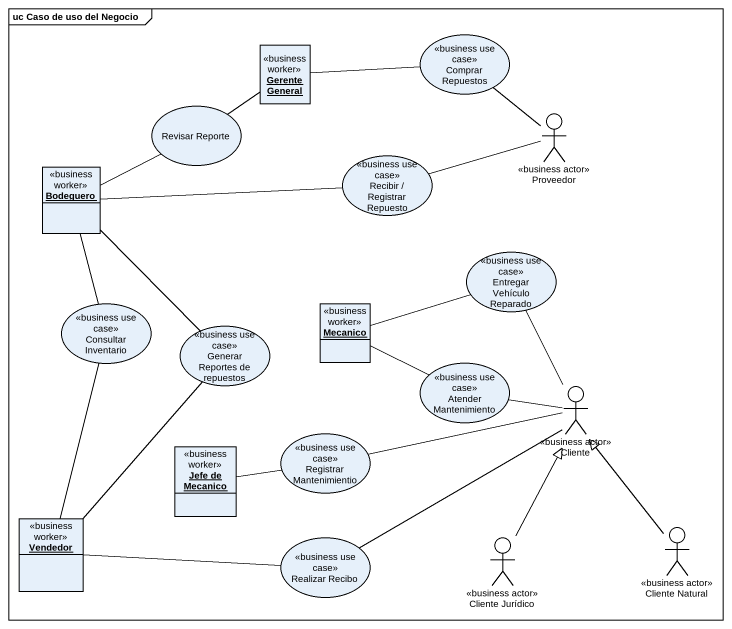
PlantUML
@startuml
mainframe uc Caso de uso del Negocio
allowmixing
hide circle
hide empty members
object "Gerente General" as Gerente_General <<business worker>>
usecase "Comprar Repuestos" as Comprar_Repuestos <<business use case>>
usecase "Revisar Reporte" as Revisar_Reporte
actor Proveedor <<business actor>>
object Bodeguero <<business worker>>
usecase "Recibir / Registrar Repuesto" as Recibir_Registrar_Repuesto <<business use case>>
usecase "Entregar Vehículo Reparado" as Entregar_Vehículo_Reparado <<business use case>>
usecase "Consultar Inventario" as Consultar_Inventario <<business use case>>
object Mecanico <<business worker>>
usecase "Generar Reportes de repuestos" as Generar_Reportes_de <<business use case>>
usecase "Atender Mantenimiento" as Atender_Mantenimiento <<business use case>>
actor Cliente <<business actor>>
usecase "Registrar Mantenimientio" as Registrar_Mantenimientio <<business use case>>
object "Jefe de Mecanico" as Jefe_de_Mecanico <<business worker>>
object Vendedor <<business worker>>
usecase "Realizar Recibo" as Realizar_Recibo <<business use case>>
actor "Cliente Jurídico" as Cliente_Jurídico <<business actor>>
actor "Cliente Natural" as Cliente_Natural <<business actor>>
Gerente_General -- Revisar_Reporte
Comprar_Repuestos -left- Gerente_General
Proveedor -up- Comprar_Repuestos
Proveedor -left- Recibir_Registrar_Repuesto
Bodeguero -right- Revisar_Reporte
Bodeguero -right- Recibir_Registrar_Repuesto
Bodeguero -- Generar_Reportes_de
Entregar_Vehículo_Reparado -- Cliente
Consultar_Inventario -up- Bodeguero
Consultar_Inventario -- Vendedor
Mecanico -right- Entregar_Vehículo_Reparado
Mecanico -right- Atender_Mantenimiento
Cliente -left- Atender_Mantenimiento
Cliente -left- Registrar_Mantenimientio
Jefe_de_Mecanico -right- Registrar_Mantenimientio
Vendedor -up- Generar_Reportes_de
Realizar_Recibo -right- Cliente
Realizar_Recibo -left- Vendedor
Cliente_Jurídico -up-|> Cliente
Cliente_Natural -up-|> Cliente
@enduml
